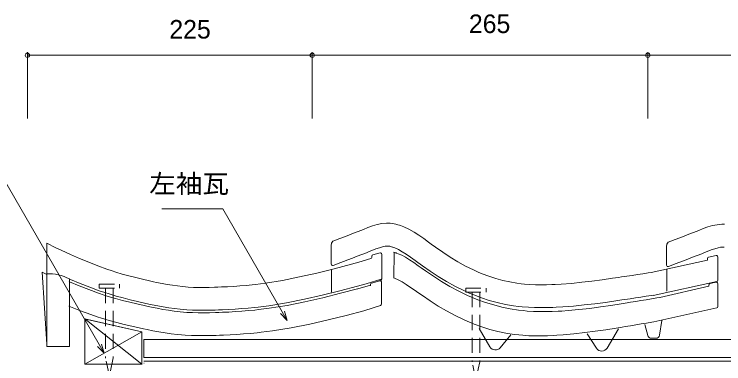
# Model space of a CAD drawing. Units: millimetres, scale not verified. Extents: x -704 to 704, y -293 to 312.
# Drawn here: x -392 to 169, y 34 to 310 of the extents above; entities that cross this region are included whole.
import ezdxf
from ezdxf.enums import TextEntityAlignment as Align

# ---------------------------------------------------------------- set-up
doc = ezdxf.new("R2010")
doc.units = ezdxf.units.MM
doc.header["$LTSCALE"] = 10
doc.linetypes.add('DASHED1', pattern=[1.8, 1.2, -0.6])
doc.linetypes.add('DASHED3', pattern=[4, 3, -1])
for name, color, linetype, lineweight in [('0-0_LAYER001', 4, 'Continuous', 18), ('0-1_LAYER003', 7, 'Continuous', 18), ('0-2_LAYER004', 2, 'Continuous', 18), ('0-3_LAYER005', 2, 'Continuous', 18), ('0-4_LAYER006', 1, 'Continuous', 18)]:
    doc.layers.add(name, color=color, linetype=linetype, lineweight=lineweight)
doc.styles.add('2', font='')
doc.styles.get('2').set_extended_font_data('2')

msp = doc.modelspace()

# ---------------------------------------------------------------- linework, layer by layer
at = {"layer": '0-0_LAYER001', "color": 2}
for p, q in [((-381.36, 280.32), (-381.36, 227.82)), ((-156.36, 280.32), (-156.36, 227.82)), ((108.64, 280.32), (108.64, 227.82)), ((-381.36, 277.82), (-156.36, 277.82)), ((-156.36, 277.82), (108.64, 277.82)), ((108.64, 277.82), (373.64, 277.82)), ((-291.09, 59.57), (-336.51, 69.97)), ((-336.09, 69.97), (-291.09, 33.97))]:
    msp.add_line(p, q, dxfattribs=at)
at = {"layer": '0-0_LAYER001'}
for p, q in [((-366.09, 129.47), (-366.09, 47.98)), ((-358.96, 125.99), (-366.09, 129.47)), ((-139.32, 131.46), (-138.89, 131.62)), ((125.54, 130.65), (125.96, 130.82)), ((-141.36, 112.89), (-141.36, 128.61)), ((123.5, 112.08), (123.5, 127.8)), ((-109.31, 118.29), (-109.25, 119.39)), ((-102.83, 121.86), (-108.52, 120.3)), ((-101.56, 101.16), (-101.56, 120.9)), ((-92.16, 122.33), (-92.12, 122.32)), ((-92.12, 122.32), (-91.54, 122.2)), ((-91.8, 122.23), (-91.98, 102.06)), ((-91.54, 122.2), (-90.88, 122.04)), ((-90.88, 122.04), (-90.1, 121.81)), ((-90.1, 121.81), (-89.91, 121.76)), ((-89.91, 121.76), (-88.45, 121.22)), ((-88.45, 121.22), (-85.62, 119.95)), ((-85.62, 119.95), (-82.75, 118.4)), ((-82.75, 118.4), (-79.64, 116.47)), ((162.62, 119.78), (156.62, 118.53)), ((163.82, 118.8), (163.82, 100.22)), ((-140, 111.95), (-133.83, 114.29)), ((-110.02, 117.38), (-119.48, 114.56)), ((-79.64, 116.47), (-76.27, 114.21)), ((-76.27, 114.21), (-72.64, 111.67)), ((111.37, 106.45), (155.82, 116.1)), ((124.86, 111.15), (131.03, 113.48)), ((155.82, 117.55), (155.82, 116.1)), ((-369.72, 106.66), (-366.09, 49.93)), ((-366.09, 104.85), (-369.72, 106.66)), ((-141.23, 108.42), (-141.23, 90.87)), ((-72.64, 111.67), (-70.41, 110.09)), ((-70.41, 110.09), (-66.87, 107.63)), ((-66.87, 107.63), (-60.69, 103.47)), ((123.64, 91.57), (123.64, 108.76)), ((-348.44, 101.52), (-347.22, 100.97)), ((-348.09, 101.28), (-348.09, 47.98)), ((-347.22, 100.97), (-339.72, 97.81)), ((-113.78, 97.41), (-101.84, 101.22)), ((-92.13, 102.19), (-91.38, 101.92)), ((-91.38, 101.92), (-88.42, 100.59)), ((-60.69, 103.47), (-54.28, 99.39)), ((-339.72, 97.81), (-332.17, 94.8)), ((-134.64, 91.94), (-120.71, 95.61)), ((-120.71, 95.61), (-113.92, 97.43)), ((-120.29, 93.56), (-110.49, 96.36)), ((-110.38, 97.11), (-110.44, 95.98)), ((-102.98, 99.85), (-109.65, 98.02)), ((-102.26, 100.21), (-103.72, 99.75)), ((-101.71, 81.35), (-101.71, 98.89)), ((-88.42, 100.59), (-85.43, 98.97)), ((-85.43, 98.97), (-82.24, 96.99)), ((-82.24, 96.99), (-78.82, 94.69)), ((-54.28, 99.39), (-47.64, 95.45)), ((-47.64, 95.45), (-40.75, 91.72)), ((163.04, 99.24), (112.9, 88.36)), ((118.11, 86.62), (156.79, 95.67)), ((156.79, 96.62), (156.79, 95.67)), ((162.6, 98.74), (157.57, 97.6)), ((163.82, 79.48), (163.82, 97.76)), ((-332.17, 94.8), (-324.55, 92)), ((-324.55, 92), (-320.09, 90.5)), ((-320.09, 90.5), (-316.89, 89.47)), ((-148.6, 88.45), (-134.64, 91.94)), ((-78.82, 94.69), (-75.18, 92.14)), ((-75.18, 92.14), (-72.95, 90.57)), ((-72.95, 90.57), (-69.42, 88.12)), ((-40.75, 91.72), (-33.68, 88.31)), ((-316.89, 89.47), (-311.33, 87.82)), ((-311.33, 87.82), (-305.73, 86.28)), ((-305.73, 86.28), (-300.1, 84.85)), ((-300.1, 84.85), (-294.44, 83.51)), ((-176.64, 82.44), (-162.59, 85.25)), ((-162.59, 85.25), (-148.6, 88.45)), ((-69.42, 88.12), (-63.27, 83.98)), ((-33.68, 88.31), (-29.31, 86.41)), ((-29.31, 86.41), (-25.63, 84.94)), ((-25.63, 84.94), (-19.46, 82.74)), ((99.04, 83.58), (103.24, 84.27)), ((103.24, 84.27), (107.44, 84.96)), ((107.44, 84.96), (111.63, 85.66)), ((111.63, 85.66), (115.82, 86.35)), ((115.82, 86.35), (118.25, 86.76)), ((-294.44, 83.51), (-288.76, 82.25)), ((-288.76, 82.25), (-285.46, 81.54)), ((-285.46, 81.54), (-282.89, 81)), ((-282.89, 81), (-278.45, 80.12)), ((-278.45, 80.12), (-274.01, 79.29)), ((-274.01, 79.29), (-269.56, 78.54)), ((-269.56, 78.54), (-265.09, 77.9)), ((-207.02, 78.28), (-201.94, 78.77)), ((-201.94, 78.77), (-199.01, 79.09)), ((-199.01, 79.09), (-190.77, 80.15)), ((-190.77, 80.15), (-176.64, 82.44)), ((-102.41, 80.39), (-114.91, 76.45)), ((-63.27, 83.98), (-56.91, 79.93)), ((-56.91, 79.93), (-50.34, 76.03)), ((-19.46, 82.74), (-13.1, 80.79)), ((-13.1, 80.79), (-6.63, 79.13)), ((-6.63, 79.13), (-0.09, 77.78)), ((62.72, 78.11), (71.13, 79.22)), ((71.13, 79.22), (79.44, 80.44)), ((79.44, 80.44), (87.64, 81.73)), ((87.64, 81.73), (92.38, 82.49)), ((92.38, 82.49), (94.83, 82.89)), ((94.83, 82.89), (99.04, 83.58)), ((163.04, 78.5), (113.46, 67.44)), ((-265.09, 77.9), (-260.62, 77.37)), ((-260.62, 77.37), (-258.02, 77.13)), ((-258.02, 77.13), (-255.43, 76.93)), ((-255.43, 76.93), (-250.95, 76.7)), ((-250.95, 76.7), (-246.46, 76.59)), ((-246.46, 76.59), (-241.97, 76.58)), ((-241.97, 76.58), (-237.47, 76.65)), ((-237.47, 76.65), (-232.97, 76.77)), ((-232.97, 76.77), (-230.36, 76.87)), ((-230.36, 76.87), (-227.4, 76.99)), ((-227.4, 76.99), (-222.29, 77.23)), ((-222.29, 77.23), (-217.19, 77.52)), ((-217.19, 77.52), (-212.1, 77.87)), ((-212.1, 77.87), (-207.02, 78.28)), ((-50.34, 76.03), (-43.52, 72.34)), ((-0.09, 77.78), (6.43, 76.76)), ((6.43, 76.76), (10.36, 76.29)), ((10.36, 76.29), (13.41, 76.01)), ((13.41, 76.01), (18.37, 75.7)), ((18.37, 75.7), (23.34, 75.54)), ((23.34, 75.54), (28.24, 75.52)), ((28.24, 75.52), (33.07, 75.63)), ((33.07, 75.63), (37.79, 75.83)), ((37.79, 75.83), (40.59, 75.99)), ((40.59, 75.99), (45.65, 76.35)), ((45.65, 76.35), (54.21, 77.13)), ((54.21, 77.13), (62.72, 78.11)), ((-43.52, 72.34), (-36.53, 68.97)), ((-36.53, 68.97), (-32.23, 67.1)), ((111.81, 67.17), (113.43, 67.44)), ((117.83, 57.01), (119.76, 68.61)), ((-32.23, 67.1), (-28.6, 65.65)), ((-28.6, 65.65), (-22.51, 63.48)), ((-16.08, 47.73), (-24.62, 62.26)), ((-22.51, 63.48), (-16.24, 61.55)), ((75.46, 61.26), (83.65, 62.54)), ((76.54, 46.8), (85.48, 62.04)), ((83.65, 62.54), (88.37, 63.3)), ((88.37, 63.3), (90.82, 63.7)), ((90.82, 63.7), (95.03, 64.39)), ((95.03, 64.39), (99.23, 65.08)), ((99.23, 65.08), (103.43, 65.78)), ((103.43, 65.78), (107.62, 66.47)), ((108.53, 56.75), (106.28, 65.32)), ((107.62, 66.47), (111.81, 67.17)), ((-16.24, 61.55), (-9.87, 59.92)), ((-9.87, 59.92), (-3.41, 58.59)), ((-7.92, 47.08), (0.39, 57.14)), ((-3.41, 58.59), (3.02, 57.58)), ((3.02, 57.58), (6.88, 57.12)), ((6.88, 57.12), (9.88, 56.85)), ((9.88, 56.85), (14.78, 56.53)), ((14.78, 56.53), (19.69, 56.38)), ((19.69, 56.38), (24.54, 56.36)), ((24.54, 56.36), (29.32, 56.47)), ((29.32, 56.47), (34, 56.67)), ((34, 56.67), (36.78, 56.83)), ((36.78, 56.83), (41.81, 57.18)), ((41.81, 57.18), (50.32, 57.96)), ((50.32, 57.96), (58.8, 58.93)), ((58.8, 58.93), (67.17, 60.05)), ((68.03, 46.61), (60.7, 57.91)), ((67.17, 60.05), (75.46, 61.26)), ((114.87, 54.5), (111.45, 54.5)), ((-366.09, 47.98), (-348.09, 47.98))]:
    msp.add_line(p, q, dxfattribs=at)
at = {"layer": '0-0_LAYER001', "color": 2, "linetype": 'DASHED1'}
for p, q in [((-319.58, 94.07), (-319.58, 38.93)), ((-313.58, 94.07), (-313.58, 39.18)), ((-30.14, 90.93), (-30.14, 35.78)), ((-24.14, 90.93), (-24.14, 36.03)), ((-316.63, 24.67), (-319.58, 38.93)), ((-313.58, 39.18), (-316.63, 24.67)), ((-27.19, 21.52), (-30.14, 35.78)), ((-24.14, 36.03), (-27.19, 21.52))]:
    msp.add_line(p, q, dxfattribs=at)
at = {"layer": '0-0_LAYER001', "color": 2}
for points in [[(-176.25, 68.63), (-227.08, 156.67), (-275.08, 156.67)], [(-178.19, 75.87), (-176.25, 68.63), (-181.55, 73.93)]]:
    msp.add_lwpolyline(points, dxfattribs=at)
at = {"layer": '0-0_LAYER001'}
for points in [[(-138.9, 131.62), (-138.08, 131.93), (-134.53, 133.27), (-130.98, 134.62), (-127.41, 135.98), (-123.82, 137.37), (-120.21, 138.78), (-118.11, 139.61), (-116.03, 140.44), (-112.43, 141.84), (-108.79, 143.13), (-105.13, 144.19), (-101.45, 144.95), (-97.75, 145.29), (-95.59, 145.26), (-94.74, 145.2), (-93.27, 145.03), (-91.81, 144.78), (-90.36, 144.47), (-88.92, 144.09), (-87.49, 143.65), (-86.67, 143.38), (-84.17, 142.43), (-80.02, 140.5), (-76.01, 138.25), (-72.12, 135.77), (-68.32, 133.13), (-64.55, 130.41), (-62.37, 128.83), (-59.04, 126.44), (-53.24, 122.43), (-47.37, 118.57), (-41.4, 114.92), (-35.3, 111.51), (-29.06, 108.38), (-25.36, 106.72), (-22.3, 105.44), (-16.94, 103.44), (-11.48, 101.69), (-5.95, 100.19)], [(125.96, 130.82), (126.78, 131.12), (130.33, 132.46), (133.88, 133.81), (137.45, 135.18), (141.04, 136.56), (144.64, 137.97), (146.75, 138.81), (148.83, 139.64), (152.43, 141.04), (156.07, 142.32), (159.72, 143.39), (163.41, 144.14), (167.11, 144.48), (169.27, 144.45)], [(-358.93, 125.96), (-354.65, 124.01), (-347.33, 120.7), (-340.08, 117.5), (-332.89, 114.46), (-325.74, 111.61), (-318.57, 108.98), (-314.48, 107.6), (-311.59, 106.68), (-306.38, 105.13), (-301.14, 103.69), (-295.81, 102.33), (-290.41, 101.05), (-284.92, 99.83), (-281.74, 99.15), (-279.28, 98.64), (-275.04, 97.79), (-270.88, 97.02), (-266.78, 96.33), (-262.75, 95.75), (-258.73, 95.27), (-256.51, 95.06), (-254.3, 94.9), (-250.27, 94.69), (-246.21, 94.59), (-242.08, 94.58), (-237.86, 94.64), (-233.55, 94.76), (-231.05, 94.85), (-228.18, 94.97), (-223.23, 95.2), (-218.32, 95.48), (-213.45, 95.82), (-208.62, 96.21), (-203.79, 96.68), (-201.13, 96.97), (-193.36, 97.96), (-179.85, 100.16), (-166.36, 102.85), (-152.79, 105.96)], [(-133.79, 114.31), (-131.73, 115.09), (-128.16, 116.43), (-124.57, 117.8), (-120.95, 119.18), (-117.3, 120.59), (-113.62, 122.03), (-111.46, 122.89), (-109.44, 123.69), (-106.17, 124.96), (-103.27, 125.99), (-100.8, 126.71), (-98.81, 127.11), (-97.03, 127.28), (-96.35, 127.27), (-96.43, 127.27), (-95.82, 127.2), (-95.23, 127.1), (-94.56, 126.96), (-93.82, 126.77), (-92.98, 126.51), (-92.73, 126.43), (-91.17, 125.83), (-88.22, 124.46), (-85.26, 122.8), (-82.1, 120.78), (-78.71, 118.44), (-75.1, 115.83), (-72.9, 114.23), (-69.41, 111.73), (-63.32, 107.51), (-57.01, 103.37), (-50.49, 99.38), (-43.73, 95.59), (-36.78, 92.12), (-32.51, 90.19), (-28.9, 88.7), (-22.85, 86.43), (-16.6, 84.42), (-10.25, 82.7)], [(131.07, 113.5), (133.13, 114.28), (136.7, 115.63), (140.29, 116.99), (143.91, 118.37), (147.56, 119.79), (151.24, 121.23), (153.4, 122.08), (155.42, 122.89), (158.69, 124.16), (161.59, 125.18), (164.06, 125.9), (166.05, 126.31), (167.83, 126.47), (168.51, 126.46), (168.43, 126.47), (169.04, 126.4)], [(-152.79, 105.96), (-139.12, 109.38), (-125.33, 113.01), (-119.54, 114.56)], [(-5.95, 100.19), (-0.35, 98.95), (5.3, 97.98), (8.59, 97.55), (11.11, 97.28), (15.46, 96.94), (19.82, 96.74), (24.18, 96.66), (28.55, 96.7), (32.92, 96.83), (35.45, 96.94), (40.18, 97.21), (48.31, 97.84), (56.43, 98.65), (64.54, 99.61), (72.63, 100.68), (80.72, 101.83), (85.4, 102.52), (87.84, 102.88), (92.03, 103.51), (96.23, 104.14), (100.42, 104.77), (104.62, 105.41), (108.81, 106.04), (111.24, 106.41)], [(-120.65, 93.56), (-134.14, 90), (-148.13, 86.51), (-162.17, 83.29), (-176.29, 80.47), (-190.49, 78.17), (-198.77, 77.11), (-201.74, 76.78), (-206.84, 76.29), (-211.95, 75.87), (-217.07, 75.52), (-222.19, 75.23), (-227.31, 74.99), (-230.29, 74.87), (-232.91, 74.77), (-237.43, 74.65), (-241.95, 74.58), (-246.49, 74.59), (-251.02, 74.71), (-255.55, 74.94), (-258.19, 75.13), (-260.83, 75.38), (-265.35, 75.91), (-269.87, 76.57), (-274.36, 77.32), (-278.83, 78.15), (-283.29, 79.04), (-285.87, 79.58), (-289.19, 80.29), (-294.89, 81.56), (-300.58, 82.91), (-306.24, 84.35), (-311.88, 85.9), (-317.48, 87.56), (-320.72, 88.59), (-325.22, 90.12), (-332.89, 92.93), (-340.48, 95.95), (-348.01, 99.14), (-348.38, 99.3)], [(-10.25, 82.7), (-3.81, 81.28), (2.6, 80.18), (6.46, 79.67), (9.45, 79.35), (14.34, 78.97), (19.25, 78.75), (24.1, 78.66), (28.88, 78.7), (33.57, 78.84), (36.35, 78.96), (41.38, 79.24), (49.91, 79.91), (58.39, 80.76), (66.78, 81.75), (75.08, 82.85), (83.29, 84.02), (88.03, 84.71), (90.48, 85.08), (94.7, 85.71), (98.91, 86.34), (103.12, 86.97), (107.32, 87.61), (111.52, 88.25), (113.13, 88.49)], [(-114.96, 76.44), (-115.58, 76.28), (-129.67, 72.57), (-143.94, 69), (-158.4, 65.69), (-173.08, 62.76), (-187.9, 60.35), (-196.65, 59.23), (-199.9, 58.87), (-205.24, 58.36), (-210.6, 57.92), (-215.94, 57.56), (-221.26, 57.25), (-226.53, 57), (-229.6, 56.88), (-232.33, 56.78), (-237.04, 56.65), (-241.85, 56.58), (-246.74, 56.59), (-251.7, 56.72), (-256.68, 56.97), (-259.7, 57.2), (-262.72, 57.48), (-267.7, 58.07), (-272.64, 58.78), (-277.49, 59.59), (-282.25, 60.48), (-286.89, 61.41), (-289.59, 61.97), (-293.02, 62.71), (-298.92, 64.02), (-304.87, 65.43), (-310.84, 66.95), (-316.83, 68.59), (-322.78, 70.36), (-326.34, 71.49), (-331.2, 73.14), (-339.32, 76.12), (-347.32, 79.3), (-348.73, 79.9)]]:
    msp.add_lwpolyline(points, dxfattribs=at)
at = {"layer": '0-0_LAYER001', "color": 2, "linetype": 'DASHED1'}
for points in [[(-324.58, 97.07), (-308.58, 97.07), (-308.58, 94.07)], [(-324.58, 97.07), (-324.58, 94.07), (-308.58, 94.07)], [(-35.14, 93.93), (-19.14, 93.93), (-19.14, 90.93)], [(-35.14, 93.93), (-35.14, 90.93), (-19.14, 90.93)]]:
    msp.add_lwpolyline(points, dxfattribs=at)
at = {"layer": '0-0_LAYER001', "color": 2}
for centre in [(-381.36, 277.82), (-156.36, 277.82), (-156.36, 277.82), (108.64, 277.82), (108.64, 277.82)]:
    msp.add_circle(centre, 1.7, dxfattribs=at)
at = {"layer": '0-0_LAYER001'}
for centre, radius, start, end in [((-138.25, 128.66), 3, 110.949, 178.7), ((126.61, 127.85), 3, 110.949, 178.7), ((-110.31, 118.34), 1, 286.641, 357), ((-108.25, 119.34), 1, 105.2995, 177), ((-102.56, 120.9), 1, 0, 105.2995), ((156.82, 117.55), 1, 101.7331, 180), ((162.82, 118.8), 1, 0, 101.7331), ((-140.36, 112.89), 1, 180, 290.7317), ((124.5, 112.08), 1, 180, 290.7317), ((-365.08, 68.47), 36.95, 62.6262, 91.8979), ((-102.56, 101.16), 1, 287.2414, 0), ((-109.38, 97.06), 1, 105.3578, 177), ((-102.71, 98.89), 1, 0, 105.3578), ((157.79, 96.62), 1, 102.7244, 180), ((162.82, 97.76), 1, 0, 102.7244), ((162.82, 100.22), 1, 282.245, 0), ((-102.71, 81.35), 1, 287.5009, 0), ((162.82, 79.48), 1, 282.583, 0), ((111.43, 57.51), 3, 194.6764, 270), ((114.87, 57.5), 3, 270, 350.5377), ((-11.77, 50.26), 5, 210.4258, 320.47), ((72.23, 49.33), 5, 212.9399, 329.6172)]:
    msp.add_arc(centre, radius, start, end, dxfattribs=at)
at = {"layer": '0-1_LAYER003'}
for p, q in [((-381.36, 279.52), (-381.36, 227.82)), ((-156.36, 279.52), (-156.36, 227.82)), ((108.64, 279.52), (108.64, 227.82)), ((-291.09, 59.57), (-335.92, 69.84)), ((-336.09, 33.97), (-291.09, 59.57)), ((-289.43, 36.45), (703.55, 36.45))]:
    msp.add_line(p, q, dxfattribs=at)
at = {"layer": '0-1_LAYER003', "color": 2}
msp.add_line((-291.09, 59.57), (-336.09, 33.97), dxfattribs=at)
at = {"layer": '0-1_LAYER003'}
for points in [[(-379.66, 277.82), (-381.36, 277.82), (638.64, 277.82)], [(-320.76, 42.69), (-409.39, 196.21), (-661.48, 196.21)], [(-275.08, 156.67), (-227.08, 156.67), (-176.25, 68.63)], [(-181.55, 73.93), (-176.25, 68.63), (-178.19, 75.87)], [(-336.09, 69.97), (-336.09, 33.97), (-290.6, 33.97)], [(-291.09, 59.57), (-291.09, 33.97), (-336.09, 69.88)], [(-289.43, 53.45), (-289.43, 39.45), (703.55, 39.45)], [(703.55, 53.45), (-289.43, 53.45), (-289.43, 39.45)], [(-322.7, 49.94), (-320.76, 42.69), (-326.07, 48)]]:
    msp.add_lwpolyline(points, dxfattribs=at)
at = {"layer": '0-2_LAYER004'}
for p, q in [((-336.09, 69.97), (-336.09, 33.97)), ((-291.09, 59.57), (-291.09, 33.97)), ((-289.43, 53.45), (-289.43, 39.45)), ((-289.43, 39.45), (703.55, 39.45)), ((-289.43, 34.75), (-289.21, 34.75))]:
    msp.add_line(p, q, dxfattribs=at)
at = {"layer": '0-2_LAYER004', "linetype": 'DASHED3'}
msp.add_line((-289.43, 36.45), (703.55, 36.45), dxfattribs=at)
at = {"layer": '0-3_LAYER005'}
for points in [[(-320.76, 42.69), (-409.39, 196.21), (-661.48, 196.21)], [(-322.7, 49.94), (-320.76, 42.69), (-326.07, 48)]]:
    msp.add_lwpolyline(points, dxfattribs=at)
at = {"layer": '0-4_LAYER006', "color": 2}
msp.add_line((-289.43, 53.45), (703.55, 53.45), dxfattribs=at)

# ---------------------------------------------------------------- texts
at = {"layer": '0-2_LAYER004', "color": 7, "style": '2'}
for s, p in [('265', (-32.67, 290.94)), ('225', (-269.25, 286.59))]:
    msp.add_text(s, height=14.66, dxfattribs=at).set_placement(p, align=Align.BOTTOM_LEFT)
at = {"layer": '0-2_LAYER004', "color": 7, "style": '2', "width": 1.05}
msp.add_text('左袖瓦', height=14.66, dxfattribs=at).set_placement((-285.14, 164.72), align=Align.BOTTOM_LEFT)

doc.saveas('drawing.dxf')
